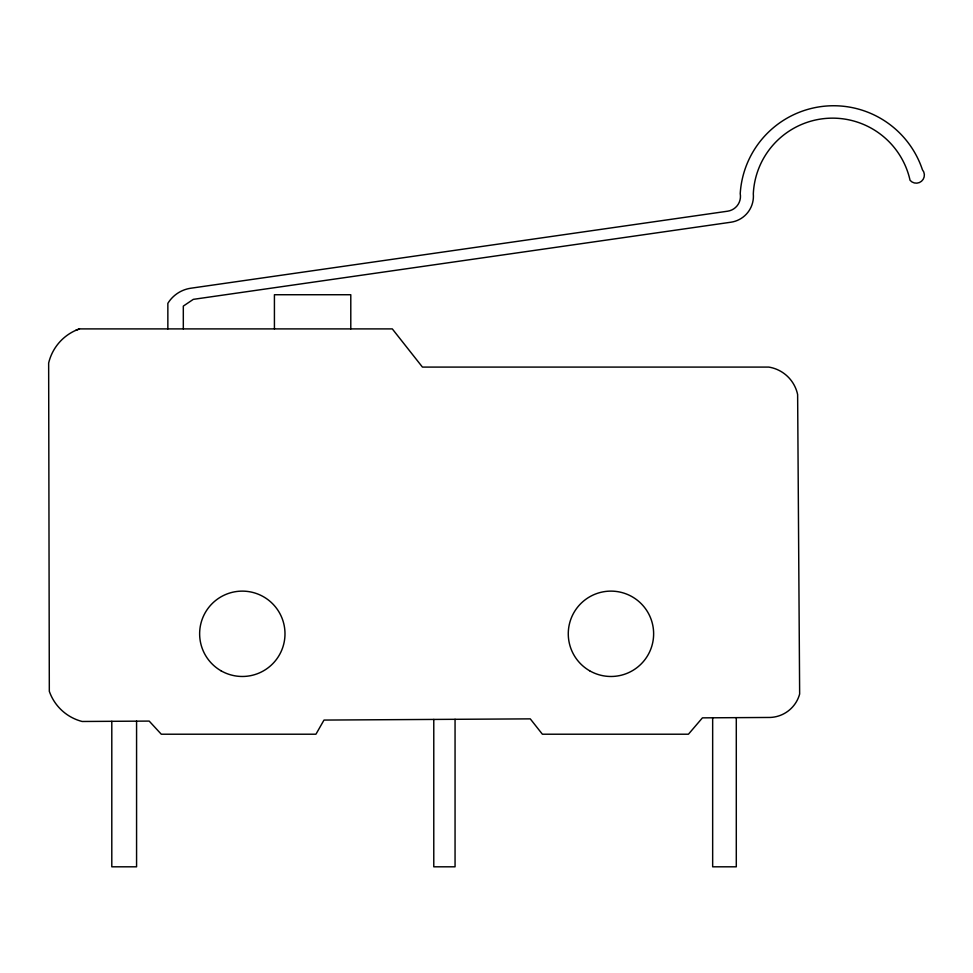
<?xml version="1.0" encoding="UTF-8"?>
<svg xmlns="http://www.w3.org/2000/svg" width="973" height="973" viewBox="0 0 973 973"><rect width="100%" height="100%" fill="white"/><g stroke="black" fill="none" stroke-linecap="round" stroke-linejoin="round"><path stroke-width="1.46" d="M75.748 330.37L79.47 328.898L392.301 328.898L422.44 367.089L768.828 367.089A35.174 35.174 0 0 1 797.629 394.551L799.648 694.017A31.793 31.793 0 0 1 770.166 717.454L702.433 717.855L688.434 734.214L542.387 734.214L530.273 718.865L323.997 720.069L315.945 734.214L161.287 734.214L149.185 721.09L82.146 721.48A47.239 47.239 0 0 1 49.319 691.329L48.65 363.063A47.738 47.738 0 0 1 79.47 328.898M736.293 717.66L736.293 866.809L712.662 866.809L712.662 717.794M455.06 719.302L455.06 866.809L433.776 866.809L433.776 719.424M350.791 328.898L350.791 294.734L274.422 294.734L274.422 328.898M183.313 328.898L183.313 306.094L193.311 299.356L730.893 222.221A26.247 26.247 0 0 0 753.309 193.858A79.36 79.36 0 0 1 910.059 180.309A8.125 8.125 0 0 0 921.516 181.246A8.125 8.125 0 0 0 922.44 169.788A93.59 93.59 0 0 0 740.222 193.627A14.996 14.996 0 0 1 727.609 211.202L190.866 288.215A32.401 32.401 0 0 0 167.855 303.345L167.855 328.898M136.573 721.163L136.573 866.809L111.798 866.809L111.798 721.309M589.614 670.762A42.678 42.678 0 0 0 653.637 633.8A42.678 42.678 0 0 0 589.614 596.838A42.678 42.678 0 0 0 589.614 670.762M220.98 670.762A42.678 42.678 0 0 0 284.992 633.8A42.678 42.678 0 0 0 220.98 596.838A42.678 42.678 0 0 0 220.98 670.762"/></g></svg>
